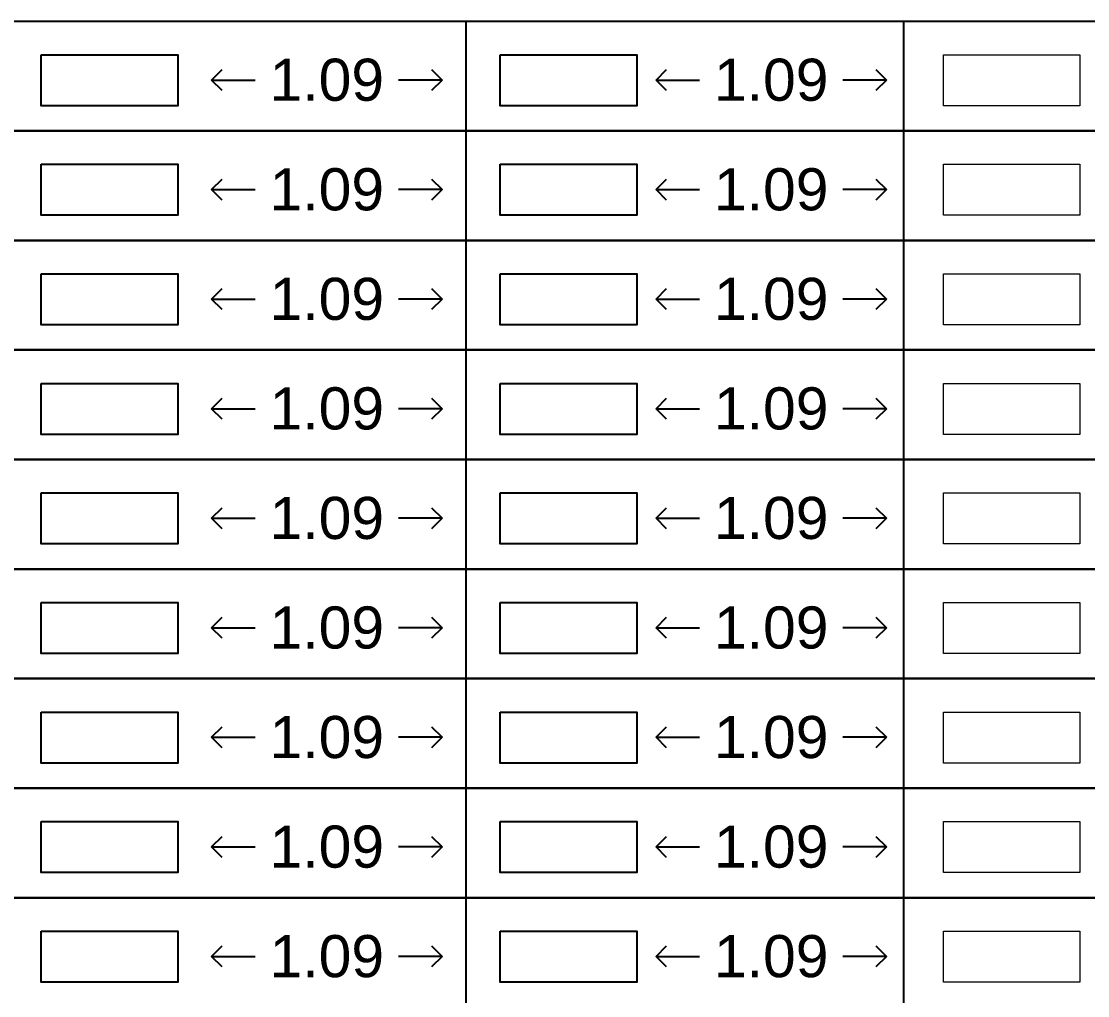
# Model space of a CAD drawing. Header units: millimetres. Extents: x -9481 to -9286, y 28723 to 28853.
# Drawn here: x -9457.71 to -9452.65, y 28757.79 to 28762.42 of the extents above; entities that cross this region are included whole.
import ezdxf

# ---------------------------------------------------------------- set-up
doc = ezdxf.new("R2010")
doc.units = ezdxf.units.MM
doc.header["$PDMODE"] = 34
doc.header["$PDSIZE"] = -15
doc.linetypes.add('CONTINULUS', pattern=[0])
doc.layers.add('BLK_1_FLR_1_REGULAR_ROOM_1', color=7, linetype='Continuous', plot=False)
doc.layers.add('BLK_1_FLR_2_REGULAR_ROOM_1', color=7, linetype='Continuous', lineweight=0)
doc.layers.add('PLAN', color=7, linetype='Continuous', lineweight=40)
doc.styles.add('Arial', font='arial.ttf', dxfattribs={"height": 0.2})
doc.styles.add('style2', font='arial.ttf', dxfattribs={"height": 0.3})
doc.dimstyles.new('INT DIM', dxfattribs={"dimtxt": 0.3, "dimasz": 0.1, "dimexe": 0.18, "dimexo": 0.0625, "dimgap": 0.09, "dimtad": 0, "dimzin": 0, "dimdsep": 46, "dimtxsty": 'style2', "dimblk": 'OPEN90', "dimcen": 0.09, "dimse1": 1, "dimse2": 1, "dimclrd": 250, "dimclrt": 256, "dimadec": 0, "dimazin": 0, "dimtfac": 1, "dimtofl": 0, "dimtmove": 0, "dimatfit": 3, "dimfxl": 0, "dimtolj": 1, "dimtzin": 0, "dimlwd": -1, "dimarcsym": 0})

# ---------------------------------------------------------------- blocks, each defined once
blk = doc.blocks.new('_Open90')
at = {"layer": 'PLAN', "color": 0, "lineweight": -2}
for p, q in [((0, 0), (-1, 0)), ((-0.5, 0.5), (0, 0)), ((0, 0), (-0.5, -0.5))]:
    blk.add_line(p, q, dxfattribs=at)
blk = doc.blocks.new('*D107')
at = {"layer": 'BLK_1_FLR_1_REGULAR_ROOM_1', "color": 250}
for p, q in [((-9456.7091, 28762.1455), (-9456.602, 28762.1455)), ((-9455.8142, 28762.1455), (-9455.9214, 28762.1455))]:
    blk.add_line(p, q, dxfattribs=at)
at = {"layer": 'Defpoints', "color": 0}
for p in [(-9456.8091, 28762.2656), (-9455.7142, 28762.2656), (-9455.7142, 28762.1455)]:
    blk.add_point(p, dxfattribs=at)
at = {"layer": 'BLK_1_FLR_1_REGULAR_ROOM_1', "color": 250, "xscale": 0.1, "yscale": 0.1, "zscale": 0.1, "rotation": 180}
blk.add_blockref('_Open90', (-9456.8091, 28762.1455), dxfattribs=at)
at = {"layer": 'BLK_1_FLR_1_REGULAR_ROOM_1', "color": 250, "xscale": 0.1, "yscale": 0.1, "zscale": 0.1}
blk.add_blockref('_Open90', (-9455.7142, 28762.1455), dxfattribs=at)
at = {"layer": 'BLK_1_FLR_1_REGULAR_ROOM_1', "linetype": 'CONTINULUS', "ltscale": 0.05, "insert": (-9456.2617, 28762.1455), "char_height": 0.2, "attachment_point": 5, "style": 'Arial'}
blk.add_mtext('\\A1;1.09', dxfattribs=at)
blk = doc.blocks.new('*D108')
at = {"layer": 'BLK_1_FLR_1_REGULAR_ROOM_1', "color": 250}
for p, q in [((-9454.5973, 28762.1455), (-9454.4901, 28762.1455)), ((-9453.7023, 28762.1455), (-9453.8095, 28762.1455))]:
    blk.add_line(p, q, dxfattribs=at)
at = {"layer": 'Defpoints', "color": 0}
for p in [(-9454.6973, 28762.2656), (-9453.6023, 28762.2656), (-9453.6023, 28762.1455)]:
    blk.add_point(p, dxfattribs=at)
at = {"layer": 'BLK_1_FLR_1_REGULAR_ROOM_1', "color": 250, "xscale": 0.1, "yscale": 0.1, "zscale": 0.1, "rotation": 180}
blk.add_blockref('_Open90', (-9454.6973, 28762.1455), dxfattribs=at)
at = {"layer": 'BLK_1_FLR_1_REGULAR_ROOM_1', "color": 250, "xscale": 0.1, "yscale": 0.1, "zscale": 0.1}
blk.add_blockref('_Open90', (-9453.6023, 28762.1455), dxfattribs=at)
at = {"layer": 'BLK_1_FLR_1_REGULAR_ROOM_1', "linetype": 'CONTINULUS', "ltscale": 0.05, "insert": (-9454.1498, 28762.1455), "char_height": 0.2, "attachment_point": 5, "style": 'Arial'}
blk.add_mtext('\\A1;1.09', dxfattribs=at)
blk = doc.blocks.new('*D114')
at = {"layer": 'BLK_1_FLR_1_REGULAR_ROOM_1', "color": 250}
for p, q in [((-9456.7091, 28761.6249), (-9456.602, 28761.6249)), ((-9455.8142, 28761.6249), (-9455.9214, 28761.6249))]:
    blk.add_line(p, q, dxfattribs=at)
at = {"layer": 'Defpoints', "color": 0}
for p in [(-9456.8091, 28761.745), (-9455.7142, 28761.745), (-9455.7142, 28761.6249)]:
    blk.add_point(p, dxfattribs=at)
at = {"layer": 'BLK_1_FLR_1_REGULAR_ROOM_1', "color": 250, "xscale": 0.1, "yscale": 0.1, "zscale": 0.1, "rotation": 180}
blk.add_blockref('_Open90', (-9456.8091, 28761.6249), dxfattribs=at)
at = {"layer": 'BLK_1_FLR_1_REGULAR_ROOM_1', "color": 250, "xscale": 0.1, "yscale": 0.1, "zscale": 0.1}
blk.add_blockref('_Open90', (-9455.7142, 28761.6249), dxfattribs=at)
at = {"layer": 'BLK_1_FLR_1_REGULAR_ROOM_1', "linetype": 'CONTINULUS', "ltscale": 0.05, "insert": (-9456.2617, 28761.6249), "char_height": 0.2, "attachment_point": 5, "style": 'Arial'}
blk.add_mtext('\\A1;1.09', dxfattribs=at)
blk = doc.blocks.new('*D115')
at = {"layer": 'BLK_1_FLR_1_REGULAR_ROOM_1', "color": 250}
for p, q in [((-9454.5973, 28761.6249), (-9454.4901, 28761.6249)), ((-9453.7023, 28761.6249), (-9453.8095, 28761.6249))]:
    blk.add_line(p, q, dxfattribs=at)
at = {"layer": 'Defpoints', "color": 0}
for p in [(-9454.6973, 28761.745), (-9453.6023, 28761.745), (-9453.6023, 28761.6249)]:
    blk.add_point(p, dxfattribs=at)
at = {"layer": 'BLK_1_FLR_1_REGULAR_ROOM_1', "color": 250, "xscale": 0.1, "yscale": 0.1, "zscale": 0.1, "rotation": 180}
blk.add_blockref('_Open90', (-9454.6973, 28761.6249), dxfattribs=at)
at = {"layer": 'BLK_1_FLR_1_REGULAR_ROOM_1', "color": 250, "xscale": 0.1, "yscale": 0.1, "zscale": 0.1}
blk.add_blockref('_Open90', (-9453.6023, 28761.6249), dxfattribs=at)
at = {"layer": 'BLK_1_FLR_1_REGULAR_ROOM_1', "linetype": 'CONTINULUS', "ltscale": 0.05, "insert": (-9454.1498, 28761.6249), "char_height": 0.2, "attachment_point": 5, "style": 'Arial'}
blk.add_mtext('\\A1;1.09', dxfattribs=at)
blk = doc.blocks.new('*D121')
at = {"layer": 'BLK_1_FLR_1_REGULAR_ROOM_1', "color": 250}
for p, q in [((-9456.7091, 28761.1042), (-9456.602, 28761.1042)), ((-9455.8142, 28761.1042), (-9455.9214, 28761.1042))]:
    blk.add_line(p, q, dxfattribs=at)
at = {"layer": 'Defpoints', "color": 0}
for p in [(-9456.8091, 28761.2243), (-9455.7142, 28761.2243), (-9455.7142, 28761.1042)]:
    blk.add_point(p, dxfattribs=at)
at = {"layer": 'BLK_1_FLR_1_REGULAR_ROOM_1', "color": 250, "xscale": 0.1, "yscale": 0.1, "zscale": 0.1, "rotation": 180}
blk.add_blockref('_Open90', (-9456.8091, 28761.1042), dxfattribs=at)
at = {"layer": 'BLK_1_FLR_1_REGULAR_ROOM_1', "color": 250, "xscale": 0.1, "yscale": 0.1, "zscale": 0.1}
blk.add_blockref('_Open90', (-9455.7142, 28761.1042), dxfattribs=at)
at = {"layer": 'BLK_1_FLR_1_REGULAR_ROOM_1', "linetype": 'CONTINULUS', "ltscale": 0.05, "insert": (-9456.2617, 28761.1042), "char_height": 0.2, "attachment_point": 5, "style": 'Arial'}
blk.add_mtext('\\A1;1.09', dxfattribs=at)
blk = doc.blocks.new('*D122')
at = {"layer": 'BLK_1_FLR_1_REGULAR_ROOM_1', "color": 250}
for p, q in [((-9454.5973, 28761.1042), (-9454.4901, 28761.1042)), ((-9453.7023, 28761.1042), (-9453.8095, 28761.1042))]:
    blk.add_line(p, q, dxfattribs=at)
at = {"layer": 'Defpoints', "color": 0}
for p in [(-9454.6973, 28761.2243), (-9453.6023, 28761.2243), (-9453.6023, 28761.1042)]:
    blk.add_point(p, dxfattribs=at)
at = {"layer": 'BLK_1_FLR_1_REGULAR_ROOM_1', "color": 250, "xscale": 0.1, "yscale": 0.1, "zscale": 0.1, "rotation": 180}
blk.add_blockref('_Open90', (-9454.6973, 28761.1042), dxfattribs=at)
at = {"layer": 'BLK_1_FLR_1_REGULAR_ROOM_1', "color": 250, "xscale": 0.1, "yscale": 0.1, "zscale": 0.1}
blk.add_blockref('_Open90', (-9453.6023, 28761.1042), dxfattribs=at)
at = {"layer": 'BLK_1_FLR_1_REGULAR_ROOM_1', "linetype": 'CONTINULUS', "ltscale": 0.05, "insert": (-9454.1498, 28761.1042), "char_height": 0.2, "attachment_point": 5, "style": 'Arial'}
blk.add_mtext('\\A1;1.09', dxfattribs=at)
blk = doc.blocks.new('*D128')
at = {"layer": 'BLK_1_FLR_1_REGULAR_ROOM_1', "color": 250}
for p, q in [((-9456.7091, 28760.5836), (-9456.602, 28760.5836)), ((-9455.8142, 28760.5836), (-9455.9214, 28760.5836))]:
    blk.add_line(p, q, dxfattribs=at)
at = {"layer": 'Defpoints', "color": 0}
for p in [(-9456.8091, 28760.7037), (-9455.7142, 28760.7037), (-9455.7142, 28760.5836)]:
    blk.add_point(p, dxfattribs=at)
at = {"layer": 'BLK_1_FLR_1_REGULAR_ROOM_1', "color": 250, "xscale": 0.1, "yscale": 0.1, "zscale": 0.1, "rotation": 180}
blk.add_blockref('_Open90', (-9456.8091, 28760.5836), dxfattribs=at)
at = {"layer": 'BLK_1_FLR_1_REGULAR_ROOM_1', "color": 250, "xscale": 0.1, "yscale": 0.1, "zscale": 0.1}
blk.add_blockref('_Open90', (-9455.7142, 28760.5836), dxfattribs=at)
at = {"layer": 'BLK_1_FLR_1_REGULAR_ROOM_1', "linetype": 'CONTINULUS', "ltscale": 0.05, "insert": (-9456.2617, 28760.5836), "char_height": 0.2, "attachment_point": 5, "style": 'Arial'}
blk.add_mtext('\\A1;1.09', dxfattribs=at)
blk = doc.blocks.new('*D129')
at = {"layer": 'BLK_1_FLR_1_REGULAR_ROOM_1', "color": 250}
for p, q in [((-9454.5973, 28760.5836), (-9454.4901, 28760.5836)), ((-9453.7023, 28760.5836), (-9453.8095, 28760.5836))]:
    blk.add_line(p, q, dxfattribs=at)
at = {"layer": 'Defpoints', "color": 0}
for p in [(-9454.6973, 28760.7037), (-9453.6023, 28760.7037), (-9453.6023, 28760.5836)]:
    blk.add_point(p, dxfattribs=at)
at = {"layer": 'BLK_1_FLR_1_REGULAR_ROOM_1', "color": 250, "xscale": 0.1, "yscale": 0.1, "zscale": 0.1, "rotation": 180}
blk.add_blockref('_Open90', (-9454.6973, 28760.5836), dxfattribs=at)
at = {"layer": 'BLK_1_FLR_1_REGULAR_ROOM_1', "color": 250, "xscale": 0.1, "yscale": 0.1, "zscale": 0.1}
blk.add_blockref('_Open90', (-9453.6023, 28760.5836), dxfattribs=at)
at = {"layer": 'BLK_1_FLR_1_REGULAR_ROOM_1', "linetype": 'CONTINULUS', "ltscale": 0.05, "insert": (-9454.1498, 28760.5836), "char_height": 0.2, "attachment_point": 5, "style": 'Arial'}
blk.add_mtext('\\A1;1.09', dxfattribs=at)
blk = doc.blocks.new('*D135')
at = {"layer": 'BLK_1_FLR_1_REGULAR_ROOM_1', "color": 250}
for p, q in [((-9456.7091, 28760.063), (-9456.602, 28760.063)), ((-9455.8142, 28760.063), (-9455.9214, 28760.063))]:
    blk.add_line(p, q, dxfattribs=at)
at = {"layer": 'Defpoints', "color": 0}
for p in [(-9456.8091, 28760.183), (-9455.7142, 28760.183), (-9455.7142, 28760.063)]:
    blk.add_point(p, dxfattribs=at)
at = {"layer": 'BLK_1_FLR_1_REGULAR_ROOM_1', "color": 250, "xscale": 0.1, "yscale": 0.1, "zscale": 0.1, "rotation": 180}
blk.add_blockref('_Open90', (-9456.8091, 28760.063), dxfattribs=at)
at = {"layer": 'BLK_1_FLR_1_REGULAR_ROOM_1', "color": 250, "xscale": 0.1, "yscale": 0.1, "zscale": 0.1}
blk.add_blockref('_Open90', (-9455.7142, 28760.063), dxfattribs=at)
at = {"layer": 'BLK_1_FLR_1_REGULAR_ROOM_1', "linetype": 'CONTINULUS', "ltscale": 0.05, "insert": (-9456.2617, 28760.063), "char_height": 0.2, "attachment_point": 5, "style": 'Arial'}
blk.add_mtext('\\A1;1.09', dxfattribs=at)
blk = doc.blocks.new('*D136')
at = {"layer": 'BLK_1_FLR_1_REGULAR_ROOM_1', "color": 250}
for p, q in [((-9454.5973, 28760.063), (-9454.4901, 28760.063)), ((-9453.7023, 28760.063), (-9453.8095, 28760.063))]:
    blk.add_line(p, q, dxfattribs=at)
at = {"layer": 'Defpoints', "color": 0}
for p in [(-9454.6973, 28760.183), (-9453.6023, 28760.183), (-9453.6023, 28760.063)]:
    blk.add_point(p, dxfattribs=at)
at = {"layer": 'BLK_1_FLR_1_REGULAR_ROOM_1', "color": 250, "xscale": 0.1, "yscale": 0.1, "zscale": 0.1, "rotation": 180}
blk.add_blockref('_Open90', (-9454.6973, 28760.063), dxfattribs=at)
at = {"layer": 'BLK_1_FLR_1_REGULAR_ROOM_1', "color": 250, "xscale": 0.1, "yscale": 0.1, "zscale": 0.1}
blk.add_blockref('_Open90', (-9453.6023, 28760.063), dxfattribs=at)
at = {"layer": 'BLK_1_FLR_1_REGULAR_ROOM_1', "linetype": 'CONTINULUS', "ltscale": 0.05, "insert": (-9454.1498, 28760.063), "char_height": 0.2, "attachment_point": 5, "style": 'Arial'}
blk.add_mtext('\\A1;1.09', dxfattribs=at)
blk = doc.blocks.new('*D142')
at = {"layer": 'BLK_1_FLR_1_REGULAR_ROOM_1', "color": 250}
for p, q in [((-9456.7091, 28759.5423), (-9456.602, 28759.5423)), ((-9455.8142, 28759.5423), (-9455.9214, 28759.5423))]:
    blk.add_line(p, q, dxfattribs=at)
at = {"layer": 'Defpoints', "color": 0}
for p in [(-9456.8091, 28759.6624), (-9455.7142, 28759.6624), (-9455.7142, 28759.5423)]:
    blk.add_point(p, dxfattribs=at)
at = {"layer": 'BLK_1_FLR_1_REGULAR_ROOM_1', "color": 250, "xscale": 0.1, "yscale": 0.1, "zscale": 0.1, "rotation": 180}
blk.add_blockref('_Open90', (-9456.8091, 28759.5423), dxfattribs=at)
at = {"layer": 'BLK_1_FLR_1_REGULAR_ROOM_1', "color": 250, "xscale": 0.1, "yscale": 0.1, "zscale": 0.1}
blk.add_blockref('_Open90', (-9455.7142, 28759.5423), dxfattribs=at)
at = {"layer": 'BLK_1_FLR_1_REGULAR_ROOM_1', "linetype": 'CONTINULUS', "ltscale": 0.05, "insert": (-9456.2617, 28759.5423), "char_height": 0.2, "attachment_point": 5, "style": 'Arial'}
blk.add_mtext('\\A1;1.09', dxfattribs=at)
blk = doc.blocks.new('*D143')
at = {"layer": 'BLK_1_FLR_1_REGULAR_ROOM_1', "color": 250}
for p, q in [((-9454.5973, 28759.5423), (-9454.4901, 28759.5423)), ((-9453.7023, 28759.5423), (-9453.8095, 28759.5423))]:
    blk.add_line(p, q, dxfattribs=at)
at = {"layer": 'Defpoints', "color": 0}
for p in [(-9454.6973, 28759.6624), (-9453.6023, 28759.6624), (-9453.6023, 28759.5423)]:
    blk.add_point(p, dxfattribs=at)
at = {"layer": 'BLK_1_FLR_1_REGULAR_ROOM_1', "color": 250, "xscale": 0.1, "yscale": 0.1, "zscale": 0.1, "rotation": 180}
blk.add_blockref('_Open90', (-9454.6973, 28759.5423), dxfattribs=at)
at = {"layer": 'BLK_1_FLR_1_REGULAR_ROOM_1', "color": 250, "xscale": 0.1, "yscale": 0.1, "zscale": 0.1}
blk.add_blockref('_Open90', (-9453.6023, 28759.5423), dxfattribs=at)
at = {"layer": 'BLK_1_FLR_1_REGULAR_ROOM_1', "linetype": 'CONTINULUS', "ltscale": 0.05, "insert": (-9454.1498, 28759.5423), "char_height": 0.2, "attachment_point": 5, "style": 'Arial'}
blk.add_mtext('\\A1;1.09', dxfattribs=at)
blk = doc.blocks.new('*D149')
at = {"layer": 'BLK_1_FLR_1_REGULAR_ROOM_1', "color": 250}
for p, q in [((-9456.7091, 28759.0217), (-9456.602, 28759.0217)), ((-9455.8142, 28759.0217), (-9455.9214, 28759.0217))]:
    blk.add_line(p, q, dxfattribs=at)
at = {"layer": 'Defpoints', "color": 0}
for p in [(-9456.8091, 28759.1417), (-9455.7142, 28759.1417), (-9455.7142, 28759.0217)]:
    blk.add_point(p, dxfattribs=at)
at = {"layer": 'BLK_1_FLR_1_REGULAR_ROOM_1', "color": 250, "xscale": 0.1, "yscale": 0.1, "zscale": 0.1, "rotation": 180}
blk.add_blockref('_Open90', (-9456.8091, 28759.0217), dxfattribs=at)
at = {"layer": 'BLK_1_FLR_1_REGULAR_ROOM_1', "color": 250, "xscale": 0.1, "yscale": 0.1, "zscale": 0.1}
blk.add_blockref('_Open90', (-9455.7142, 28759.0217), dxfattribs=at)
at = {"layer": 'BLK_1_FLR_1_REGULAR_ROOM_1', "linetype": 'CONTINULUS', "ltscale": 0.05, "insert": (-9456.2617, 28759.0217), "char_height": 0.2, "attachment_point": 5, "style": 'Arial'}
blk.add_mtext('\\A1;1.09', dxfattribs=at)
blk = doc.blocks.new('*D150')
at = {"layer": 'BLK_1_FLR_1_REGULAR_ROOM_1', "color": 250}
for p, q in [((-9454.5973, 28759.0217), (-9454.4901, 28759.0217)), ((-9453.7023, 28759.0217), (-9453.8095, 28759.0217))]:
    blk.add_line(p, q, dxfattribs=at)
at = {"layer": 'Defpoints', "color": 0}
for p in [(-9454.6973, 28759.1417), (-9453.6023, 28759.1417), (-9453.6023, 28759.0217)]:
    blk.add_point(p, dxfattribs=at)
at = {"layer": 'BLK_1_FLR_1_REGULAR_ROOM_1', "color": 250, "xscale": 0.1, "yscale": 0.1, "zscale": 0.1, "rotation": 180}
blk.add_blockref('_Open90', (-9454.6973, 28759.0217), dxfattribs=at)
at = {"layer": 'BLK_1_FLR_1_REGULAR_ROOM_1', "color": 250, "xscale": 0.1, "yscale": 0.1, "zscale": 0.1}
blk.add_blockref('_Open90', (-9453.6023, 28759.0217), dxfattribs=at)
at = {"layer": 'BLK_1_FLR_1_REGULAR_ROOM_1', "linetype": 'CONTINULUS', "ltscale": 0.05, "insert": (-9454.1498, 28759.0217), "char_height": 0.2, "attachment_point": 5, "style": 'Arial'}
blk.add_mtext('\\A1;1.09', dxfattribs=at)
blk = doc.blocks.new('*D156')
at = {"layer": 'BLK_1_FLR_1_REGULAR_ROOM_1', "color": 250}
for p, q in [((-9456.7091, 28758.501), (-9456.602, 28758.501)), ((-9455.8142, 28758.501), (-9455.9214, 28758.501))]:
    blk.add_line(p, q, dxfattribs=at)
at = {"layer": 'Defpoints', "color": 0}
for p in [(-9456.8091, 28758.6211), (-9455.7142, 28758.6211), (-9455.7142, 28758.501)]:
    blk.add_point(p, dxfattribs=at)
at = {"layer": 'BLK_1_FLR_1_REGULAR_ROOM_1', "color": 250, "xscale": 0.1, "yscale": 0.1, "zscale": 0.1, "rotation": 180}
blk.add_blockref('_Open90', (-9456.8091, 28758.501), dxfattribs=at)
at = {"layer": 'BLK_1_FLR_1_REGULAR_ROOM_1', "color": 250, "xscale": 0.1, "yscale": 0.1, "zscale": 0.1}
blk.add_blockref('_Open90', (-9455.7142, 28758.501), dxfattribs=at)
at = {"layer": 'BLK_1_FLR_1_REGULAR_ROOM_1', "linetype": 'CONTINULUS', "ltscale": 0.05, "insert": (-9456.2617, 28758.501), "char_height": 0.2, "attachment_point": 5, "style": 'Arial'}
blk.add_mtext('\\A1;1.09', dxfattribs=at)
blk = doc.blocks.new('*D157')
at = {"layer": 'BLK_1_FLR_1_REGULAR_ROOM_1', "color": 250}
for p, q in [((-9454.5973, 28758.501), (-9454.4901, 28758.501)), ((-9453.7023, 28758.501), (-9453.8095, 28758.501))]:
    blk.add_line(p, q, dxfattribs=at)
at = {"layer": 'Defpoints', "color": 0}
for p in [(-9454.6973, 28758.6211), (-9453.6023, 28758.6211), (-9453.6023, 28758.501)]:
    blk.add_point(p, dxfattribs=at)
at = {"layer": 'BLK_1_FLR_1_REGULAR_ROOM_1', "color": 250, "xscale": 0.1, "yscale": 0.1, "zscale": 0.1, "rotation": 180}
blk.add_blockref('_Open90', (-9454.6973, 28758.501), dxfattribs=at)
at = {"layer": 'BLK_1_FLR_1_REGULAR_ROOM_1', "color": 250, "xscale": 0.1, "yscale": 0.1, "zscale": 0.1}
blk.add_blockref('_Open90', (-9453.6023, 28758.501), dxfattribs=at)
at = {"layer": 'BLK_1_FLR_1_REGULAR_ROOM_1', "linetype": 'CONTINULUS', "ltscale": 0.05, "insert": (-9454.1498, 28758.501), "char_height": 0.2, "attachment_point": 5, "style": 'Arial'}
blk.add_mtext('\\A1;1.09', dxfattribs=at)
blk = doc.blocks.new('*D163')
at = {"layer": 'BLK_1_FLR_1_REGULAR_ROOM_1', "color": 250}
for p, q in [((-9456.7091, 28757.9804), (-9456.602, 28757.9804)), ((-9455.8142, 28757.9804), (-9455.9214, 28757.9804))]:
    blk.add_line(p, q, dxfattribs=at)
at = {"layer": 'Defpoints', "color": 0}
for p in [(-9456.8091, 28758.1004), (-9455.7142, 28758.1004), (-9455.7142, 28757.9804)]:
    blk.add_point(p, dxfattribs=at)
at = {"layer": 'BLK_1_FLR_1_REGULAR_ROOM_1', "color": 250, "xscale": 0.1, "yscale": 0.1, "zscale": 0.1, "rotation": 180}
blk.add_blockref('_Open90', (-9456.8091, 28757.9804), dxfattribs=at)
at = {"layer": 'BLK_1_FLR_1_REGULAR_ROOM_1', "color": 250, "xscale": 0.1, "yscale": 0.1, "zscale": 0.1}
blk.add_blockref('_Open90', (-9455.7142, 28757.9804), dxfattribs=at)
at = {"layer": 'BLK_1_FLR_1_REGULAR_ROOM_1', "linetype": 'CONTINULUS', "ltscale": 0.05, "insert": (-9456.2617, 28757.9804), "char_height": 0.2, "attachment_point": 5, "style": 'Arial'}
blk.add_mtext('\\A1;1.09', dxfattribs=at)
blk = doc.blocks.new('*D164')
at = {"layer": 'BLK_1_FLR_1_REGULAR_ROOM_1', "color": 250}
for p, q in [((-9454.5973, 28757.9804), (-9454.4901, 28757.9804)), ((-9453.7023, 28757.9804), (-9453.8095, 28757.9804))]:
    blk.add_line(p, q, dxfattribs=at)
at = {"layer": 'Defpoints', "color": 0}
for p in [(-9454.6973, 28758.1004), (-9453.6023, 28758.1004), (-9453.6023, 28757.9804)]:
    blk.add_point(p, dxfattribs=at)
at = {"layer": 'BLK_1_FLR_1_REGULAR_ROOM_1', "color": 250, "xscale": 0.1, "yscale": 0.1, "zscale": 0.1, "rotation": 180}
blk.add_blockref('_Open90', (-9454.6973, 28757.9804), dxfattribs=at)
at = {"layer": 'BLK_1_FLR_1_REGULAR_ROOM_1', "color": 250, "xscale": 0.1, "yscale": 0.1, "zscale": 0.1}
blk.add_blockref('_Open90', (-9453.6023, 28757.9804), dxfattribs=at)
at = {"layer": 'BLK_1_FLR_1_REGULAR_ROOM_1', "linetype": 'CONTINULUS', "ltscale": 0.05, "insert": (-9454.1498, 28757.9804), "char_height": 0.2, "attachment_point": 5, "style": 'Arial'}
blk.add_mtext('\\A1;1.09', dxfattribs=at)

msp = doc.modelspace()

# ---------------------------------------------------------------- linework, layer by layer
for p, q in [((-9455.6016, 28762.4245), (-9455.6016, 28761.9039)), ((-9453.5208, 28762.4245), (-9453.5208, 28761.9039)), ((-9455.6016, 28761.9039), (-9455.6016, 28761.3832)), ((-9453.5208, 28761.9039), (-9453.5208, 28761.3832)), ((-9455.6016, 28761.3832), (-9455.6016, 28760.8626)), ((-9453.5208, 28761.3832), (-9453.5208, 28760.8626)), ((-9455.6016, 28760.8626), (-9455.6016, 28760.3419)), ((-9453.5208, 28760.8626), (-9453.5208, 28760.3419)), ((-9455.6016, 28760.3419), (-9455.6016, 28759.8213)), ((-9453.5208, 28760.3419), (-9453.5208, 28759.8213)), ((-9455.6016, 28759.8213), (-9455.6016, 28759.3006)), ((-9453.5208, 28759.8213), (-9453.5208, 28759.3006)), ((-9455.6016, 28759.3006), (-9455.6016, 28758.78)), ((-9453.5208, 28759.3006), (-9453.5208, 28758.78)), ((-9455.6016, 28758.78), (-9455.6016, 28758.2593)), ((-9453.5208, 28758.78), (-9453.5208, 28758.2593)), ((-9455.6016, 28758.2593), (-9455.6016, 28757.7387)), ((-9453.5208, 28758.2593), (-9453.5208, 28757.7387))]:
    msp.add_line(p, q)
for points in [[(-9461.7318, 28762.4245), (-9442.23, 28762.4245), (-9442.23, 28761.9039), (-9461.7318, 28761.9039)], [(-9461.7318, 28761.9039), (-9442.23, 28761.9039), (-9442.23, 28761.3832), (-9461.7318, 28761.3832)], [(-9461.7318, 28761.3832), (-9442.23, 28761.3832), (-9442.23, 28760.8626), (-9461.7318, 28760.8626)], [(-9461.7318, 28760.8626), (-9442.23, 28760.8626), (-9442.23, 28760.3419), (-9461.7318, 28760.3419)], [(-9461.7318, 28760.3419), (-9442.23, 28760.3419), (-9442.23, 28759.8213), (-9461.7318, 28759.8213)], [(-9461.7318, 28759.8213), (-9442.23, 28759.8213), (-9442.23, 28759.3006), (-9461.7318, 28759.3006)], [(-9461.7318, 28759.3006), (-9442.23, 28759.3006), (-9442.23, 28758.78), (-9461.7318, 28758.78)], [(-9461.7318, 28758.78), (-9442.23, 28758.78), (-9442.23, 28758.2593), (-9461.7318, 28758.2593)], [(-9461.7318, 28758.2593), (-9442.23, 28758.2593), (-9442.23, 28757.7387), (-9461.7318, 28757.7387)]]:
    msp.add_lwpolyline(points)
at = {"layer": 'BLK_1_FLR_1_REGULAR_ROOM_1', "color": 3}
for points in [[(-9457.6189, 28762.2656), (-9456.9697, 28762.2656), (-9456.9697, 28762.0235), (-9457.6189, 28762.0235)], [(-9455.4381, 28762.2656), (-9454.7889, 28762.2656), (-9454.7889, 28762.0235), (-9455.4381, 28762.0235)]]:
    msp.add_lwpolyline(points, close=True, dxfattribs=at)
at = {"layer": 'BLK_1_FLR_1_REGULAR_ROOM_1', "color": 4}
for points in [[(-9457.6189, 28761.745), (-9456.9697, 28761.745), (-9456.9697, 28761.5028), (-9457.6189, 28761.5028)], [(-9455.4381, 28761.745), (-9454.7889, 28761.745), (-9454.7889, 28761.5028), (-9455.4381, 28761.5028)]]:
    msp.add_lwpolyline(points, close=True, dxfattribs=at)
at = {"layer": 'BLK_1_FLR_1_REGULAR_ROOM_1', "color": 5}
for points in [[(-9457.6189, 28761.2243), (-9456.9697, 28761.2243), (-9456.9697, 28760.9822), (-9457.6189, 28760.9822)], [(-9455.4381, 28761.2243), (-9454.7889, 28761.2243), (-9454.7889, 28760.9822), (-9455.4381, 28760.9822)]]:
    msp.add_lwpolyline(points, close=True, dxfattribs=at)
at = {"layer": 'BLK_1_FLR_1_REGULAR_ROOM_1', "color": 28}
for points in [[(-9457.6189, 28760.7037), (-9456.9697, 28760.7037), (-9456.9697, 28760.4615), (-9457.6189, 28760.4615)], [(-9455.4381, 28760.7037), (-9454.7889, 28760.7037), (-9454.7889, 28760.4615), (-9455.4381, 28760.4615)]]:
    msp.add_lwpolyline(points, close=True, dxfattribs=at)
at = {"layer": 'BLK_1_FLR_1_REGULAR_ROOM_1', "color": 29}
for points in [[(-9457.6189, 28760.183), (-9456.9697, 28760.183), (-9456.9697, 28759.9409), (-9457.6189, 28759.9409)], [(-9455.4381, 28760.183), (-9454.7889, 28760.183), (-9454.7889, 28759.9409), (-9455.4381, 28759.9409)]]:
    msp.add_lwpolyline(points, close=True, dxfattribs=at)
at = {"layer": 'BLK_1_FLR_1_REGULAR_ROOM_1', "color": 30}
for points in [[(-9457.6189, 28759.6624), (-9456.9697, 28759.6624), (-9456.9697, 28759.4202), (-9457.6189, 28759.4202)], [(-9455.4381, 28759.6624), (-9454.7889, 28759.6624), (-9454.7889, 28759.4202), (-9455.4381, 28759.4202)]]:
    msp.add_lwpolyline(points, close=True, dxfattribs=at)
at = {"layer": 'BLK_1_FLR_1_REGULAR_ROOM_1', "color": 31}
for points in [[(-9457.6189, 28759.1417), (-9456.9697, 28759.1417), (-9456.9697, 28758.8996), (-9457.6189, 28758.8996)], [(-9455.4381, 28759.1417), (-9454.7889, 28759.1417), (-9454.7889, 28758.8996), (-9455.4381, 28758.8996)]]:
    msp.add_lwpolyline(points, close=True, dxfattribs=at)
at = {"layer": 'BLK_1_FLR_1_REGULAR_ROOM_1', "color": 32}
for points in [[(-9457.6189, 28758.6211), (-9456.9697, 28758.6211), (-9456.9697, 28758.3789), (-9457.6189, 28758.3789)], [(-9455.4381, 28758.6211), (-9454.7889, 28758.6211), (-9454.7889, 28758.3789), (-9455.4381, 28758.3789)]]:
    msp.add_lwpolyline(points, close=True, dxfattribs=at)
at = {"layer": 'BLK_1_FLR_1_REGULAR_ROOM_1', "color": 33}
for points in [[(-9457.6189, 28758.1004), (-9456.9697, 28758.1004), (-9456.9697, 28757.8583), (-9457.6189, 28757.8583)], [(-9455.4381, 28758.1004), (-9454.7889, 28758.1004), (-9454.7889, 28757.8583), (-9455.4381, 28757.8583)]]:
    msp.add_lwpolyline(points, close=True, dxfattribs=at)
at = {"layer": 'BLK_1_FLR_2_REGULAR_ROOM_1', "color": 3}
msp.add_lwpolyline([(-9453.3316, 28762.2656), (-9452.6824, 28762.2656), (-9452.6824, 28762.0235), (-9453.3316, 28762.0235)], close=True, dxfattribs=at)
at = {"layer": 'BLK_1_FLR_2_REGULAR_ROOM_1', "color": 4}
msp.add_lwpolyline([(-9453.3316, 28761.745), (-9452.6824, 28761.745), (-9452.6824, 28761.5028), (-9453.3316, 28761.5028)], close=True, dxfattribs=at)
at = {"layer": 'BLK_1_FLR_2_REGULAR_ROOM_1', "color": 5}
msp.add_lwpolyline([(-9453.3316, 28761.2243), (-9452.6824, 28761.2243), (-9452.6824, 28760.9822), (-9453.3316, 28760.9822)], close=True, dxfattribs=at)
at = {"layer": 'BLK_1_FLR_2_REGULAR_ROOM_1', "color": 28}
msp.add_lwpolyline([(-9453.3316, 28760.7037), (-9452.6824, 28760.7037), (-9452.6824, 28760.4615), (-9453.3316, 28760.4615)], close=True, dxfattribs=at)
at = {"layer": 'BLK_1_FLR_2_REGULAR_ROOM_1', "color": 29}
msp.add_lwpolyline([(-9453.3316, 28760.183), (-9452.6824, 28760.183), (-9452.6824, 28759.9409), (-9453.3316, 28759.9409)], close=True, dxfattribs=at)
at = {"layer": 'BLK_1_FLR_2_REGULAR_ROOM_1', "color": 30}
msp.add_lwpolyline([(-9453.3316, 28759.6624), (-9452.6824, 28759.6624), (-9452.6824, 28759.4202), (-9453.3316, 28759.4202)], close=True, dxfattribs=at)
at = {"layer": 'BLK_1_FLR_2_REGULAR_ROOM_1', "color": 31}
msp.add_lwpolyline([(-9453.3316, 28759.1417), (-9452.6824, 28759.1417), (-9452.6824, 28758.8996), (-9453.3316, 28758.8996)], close=True, dxfattribs=at)
at = {"layer": 'BLK_1_FLR_2_REGULAR_ROOM_1', "color": 32}
msp.add_lwpolyline([(-9453.3316, 28758.6211), (-9452.6824, 28758.6211), (-9452.6824, 28758.3789), (-9453.3316, 28758.3789)], close=True, dxfattribs=at)
at = {"layer": 'BLK_1_FLR_2_REGULAR_ROOM_1', "color": 33}
msp.add_lwpolyline([(-9453.3316, 28758.1004), (-9452.6824, 28758.1004), (-9452.6824, 28757.8583), (-9453.3316, 28757.8583)], close=True, dxfattribs=at)

# ---------------------------------------------------------------- dimensions: what is measured, and where the dimension line sits
at = {"layer": 'BLK_1_FLR_1_REGULAR_ROOM_1', "color": 3}
for base, p1, p2, picture, middle in [((-9455.7142, 28762.1455), (-9456.8091, 28762.2656), (-9455.7142, 28762.2656), '*D107', (-9456.2617, 28762.1455)), ((-9453.60233, 28762.14554), (-9454.69731, 28762.26562), (-9453.60233, 28762.26562), '*D108', (-9454.14982, 28762.14554))]:
    dim = msp.add_linear_dim(base=base, p1=p1, p2=p2, dimstyle='INT DIM', override={"dimtxt": 0.2, "dimtxsty": 'Arial', "dimfxl": 0.125, "dimtfill": 1, "dimtfillclr": 7, "dimarcsym": 1}, dxfattribs=at)
    dim.commit()
    dim.dimension.update_dxf_attribs({"geometry": picture, "text_midpoint": middle})
at = {"layer": 'BLK_1_FLR_1_REGULAR_ROOM_1', "color": 4}
for base, p1, p2, picture, middle in [((-9455.7142, 28761.6249), (-9456.8091, 28761.745), (-9455.7142, 28761.745), '*D114', (-9456.2617, 28761.6249)), ((-9453.60233, 28761.62489), (-9454.69731, 28761.74497), (-9453.60233, 28761.74497), '*D115', (-9454.14982, 28761.62489))]:
    dim = msp.add_linear_dim(base=base, p1=p1, p2=p2, dimstyle='INT DIM', override={"dimtxt": 0.2, "dimtxsty": 'Arial', "dimfxl": 0.125, "dimtfill": 1, "dimtfillclr": 7, "dimarcsym": 1}, dxfattribs=at)
    dim.commit()
    dim.dimension.update_dxf_attribs({"geometry": picture, "text_midpoint": middle})
at = {"layer": 'BLK_1_FLR_1_REGULAR_ROOM_1', "color": 5}
for base, p1, p2, picture, middle in [((-9455.7142, 28761.1042), (-9456.8091, 28761.2243), (-9455.7142, 28761.2243), '*D121', (-9456.2617, 28761.1042)), ((-9453.60233, 28761.10425), (-9454.69731, 28761.22432), (-9453.60233, 28761.22432), '*D122', (-9454.14982, 28761.10425))]:
    dim = msp.add_linear_dim(base=base, p1=p1, p2=p2, dimstyle='INT DIM', override={"dimtxt": 0.2, "dimtxsty": 'Arial', "dimfxl": 0.125, "dimtfill": 1, "dimtfillclr": 7, "dimarcsym": 1}, dxfattribs=at)
    dim.commit()
    dim.dimension.update_dxf_attribs({"geometry": picture, "text_midpoint": middle})
at = {"layer": 'BLK_1_FLR_1_REGULAR_ROOM_1', "color": 28}
for base, p1, p2, picture, middle in [((-9455.7142, 28760.5836), (-9456.8091, 28760.7037), (-9455.7142, 28760.7037), '*D128', (-9456.2617, 28760.5836)), ((-9453.60233, 28760.5836), (-9454.69731, 28760.70367), (-9453.60233, 28760.70367), '*D129', (-9454.14982, 28760.5836))]:
    dim = msp.add_linear_dim(base=base, p1=p1, p2=p2, dimstyle='INT DIM', override={"dimtxt": 0.2, "dimtxsty": 'Arial', "dimfxl": 0.125, "dimtfill": 1, "dimtfillclr": 7, "dimarcsym": 1}, dxfattribs=at)
    dim.commit()
    dim.dimension.update_dxf_attribs({"geometry": picture, "text_midpoint": middle})
at = {"layer": 'BLK_1_FLR_1_REGULAR_ROOM_1', "color": 29}
for base, p1, p2, picture, middle in [((-9455.7142, 28760.063), (-9456.8091, 28760.183), (-9455.7142, 28760.183), '*D135', (-9456.2617, 28760.063)), ((-9453.60233, 28760.06295), (-9454.69731, 28760.18303), (-9453.60233, 28760.18303), '*D136', (-9454.14982, 28760.06295))]:
    dim = msp.add_linear_dim(base=base, p1=p1, p2=p2, dimstyle='INT DIM', override={"dimtxt": 0.2, "dimtxsty": 'Arial', "dimfxl": 0.125, "dimtfill": 1, "dimtfillclr": 7, "dimarcsym": 1}, dxfattribs=at)
    dim.commit()
    dim.dimension.update_dxf_attribs({"geometry": picture, "text_midpoint": middle})
at = {"layer": 'BLK_1_FLR_1_REGULAR_ROOM_1', "color": 30}
for base, p1, p2, picture, middle in [((-9455.7142, 28759.5423), (-9456.8091, 28759.6624), (-9455.7142, 28759.6624), '*D142', (-9456.2617, 28759.5423)), ((-9453.60233, 28759.54231), (-9454.69731, 28759.66238), (-9453.60233, 28759.66238), '*D143', (-9454.14982, 28759.54231))]:
    dim = msp.add_linear_dim(base=base, p1=p1, p2=p2, dimstyle='INT DIM', override={"dimtxt": 0.2, "dimtxsty": 'Arial', "dimfxl": 0.125, "dimtfill": 1, "dimtfillclr": 7, "dimarcsym": 1}, dxfattribs=at)
    dim.commit()
    dim.dimension.update_dxf_attribs({"geometry": picture, "text_midpoint": middle})
at = {"layer": 'BLK_1_FLR_1_REGULAR_ROOM_1', "color": 31}
for base, p1, p2, picture, middle in [((-9455.7142, 28759.0217), (-9456.8091, 28759.1417), (-9455.7142, 28759.1417), '*D149', (-9456.2617, 28759.0217)), ((-9453.60233, 28759.02166), (-9454.69731, 28759.14173), (-9453.60233, 28759.14173), '*D150', (-9454.14982, 28759.02166))]:
    dim = msp.add_linear_dim(base=base, p1=p1, p2=p2, dimstyle='INT DIM', override={"dimtxt": 0.2, "dimtxsty": 'Arial', "dimfxl": 0.125, "dimtfill": 1, "dimtfillclr": 7, "dimarcsym": 1}, dxfattribs=at)
    dim.commit()
    dim.dimension.update_dxf_attribs({"geometry": picture, "text_midpoint": middle})
at = {"layer": 'BLK_1_FLR_1_REGULAR_ROOM_1', "color": 32}
for base, p1, p2, picture, middle in [((-9455.7142, 28758.501), (-9456.8091, 28758.6211), (-9455.7142, 28758.6211), '*D156', (-9456.2617, 28758.501)), ((-9453.60233, 28758.50101), (-9454.69731, 28758.62109), (-9453.60233, 28758.62109), '*D157', (-9454.14982, 28758.50101))]:
    dim = msp.add_linear_dim(base=base, p1=p1, p2=p2, dimstyle='INT DIM', override={"dimtxt": 0.2, "dimtxsty": 'Arial', "dimfxl": 0.125, "dimtfill": 1, "dimtfillclr": 7, "dimarcsym": 1}, dxfattribs=at)
    dim.commit()
    dim.dimension.update_dxf_attribs({"geometry": picture, "text_midpoint": middle})
at = {"layer": 'BLK_1_FLR_1_REGULAR_ROOM_1', "color": 33}
for base, p1, p2, picture, middle in [((-9455.7142, 28757.9804), (-9456.8091, 28758.1004), (-9455.7142, 28758.1004), '*D163', (-9456.2617, 28757.9804)), ((-9453.60233, 28757.98037), (-9454.69731, 28758.10044), (-9453.60233, 28758.10044), '*D164', (-9454.14982, 28757.98037))]:
    dim = msp.add_linear_dim(base=base, p1=p1, p2=p2, dimstyle='INT DIM', override={"dimtxt": 0.2, "dimtxsty": 'Arial', "dimfxl": 0.125, "dimtfill": 1, "dimtfillclr": 7, "dimarcsym": 1}, dxfattribs=at)
    dim.commit()
    dim.dimension.update_dxf_attribs({"geometry": picture, "text_midpoint": middle})

doc.saveas('drawing.dxf')
